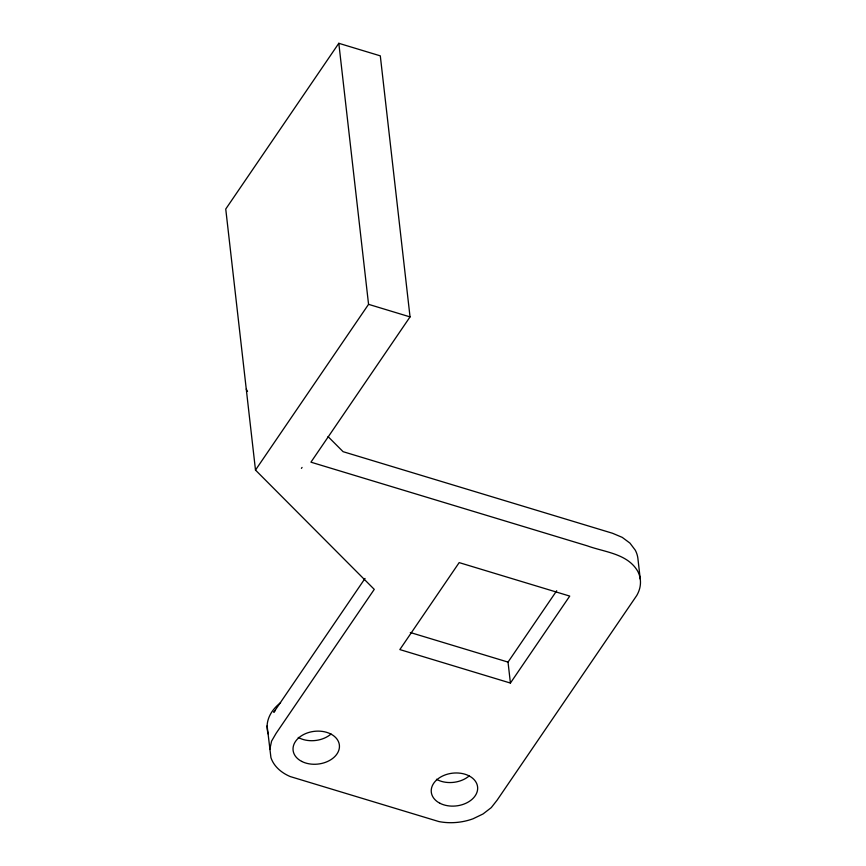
<?xml version="1.0" encoding="UTF-8"?>
<svg xmlns="http://www.w3.org/2000/svg" width="866" height="866" viewBox="0 0 866 866"><rect width="100%" height="100%" fill="white"/><g stroke="black" fill="none" stroke-linecap="round" stroke-linejoin="round"><path stroke-width="1.3" d="M269.802 749.404L271.578 741.112L276.167 733.242L374.264 589.367L255.492 470.076L225.745 209.042L338.812 43.3L380.304 55.857L410.04 316.902L310.937 462.173L587.321 545.861C604.63 552.194 627.341 553.515 637.679 571.149A46.677 33.005 -6.5 0 1 636.727 595.537L497.127 800.152L491.249 807.632L483.033 813.964L473.042 818.781A46.656 32.995 -6.5 0 1 438.867 821.563L290.262 776.575A46.656 32.995 -6.5 0 1 270.928 757.588L267.118 725.838M255.492 470.076L368.559 304.334L338.812 43.3M301.422 468.365L302.061 467.424M365.03 578.445L273.786 712.285A46.591 32.951 -6.5 0 1 275.334 710.445M510.41 683.058L569.741 596.089L459.175 562.608L399.843 649.576L510.41 683.058L508.028 662.1L556.708 590.742M368.559 304.334L410.04 316.902M410.311 632.516L508.028 662.1M328.041 436.594L343.098 451.684L612.576 533.283L622.232 537.364L629.961 543.123L635.298 550.202A46.677 33.005 -6.5 0 1 637.863 558.137L640.255 579.083M246.258 389.083L247.524 391.443M268.254 734.022A46.602 32.951 -6.5 0 1 280.584 702.705M331.029 734.022A23.295 16.476 -6.5 0 1 298.25 737.431M469.231 775.871A23.295 16.476 -6.5 0 1 436.453 779.281M439.885 803.247A23.295 16.476 -6.5 0 0 477.393 790.777A23.295 16.476 -6.5 0 0 446.033 774.615A23.295 16.476 -6.5 0 0 439.885 803.247M301.682 761.398A23.295 16.476 -6.5 0 0 339.18 748.928A23.295 16.476 -6.5 0 0 307.831 732.766A23.295 16.476 -6.5 0 0 301.682 761.398"/></g></svg>
